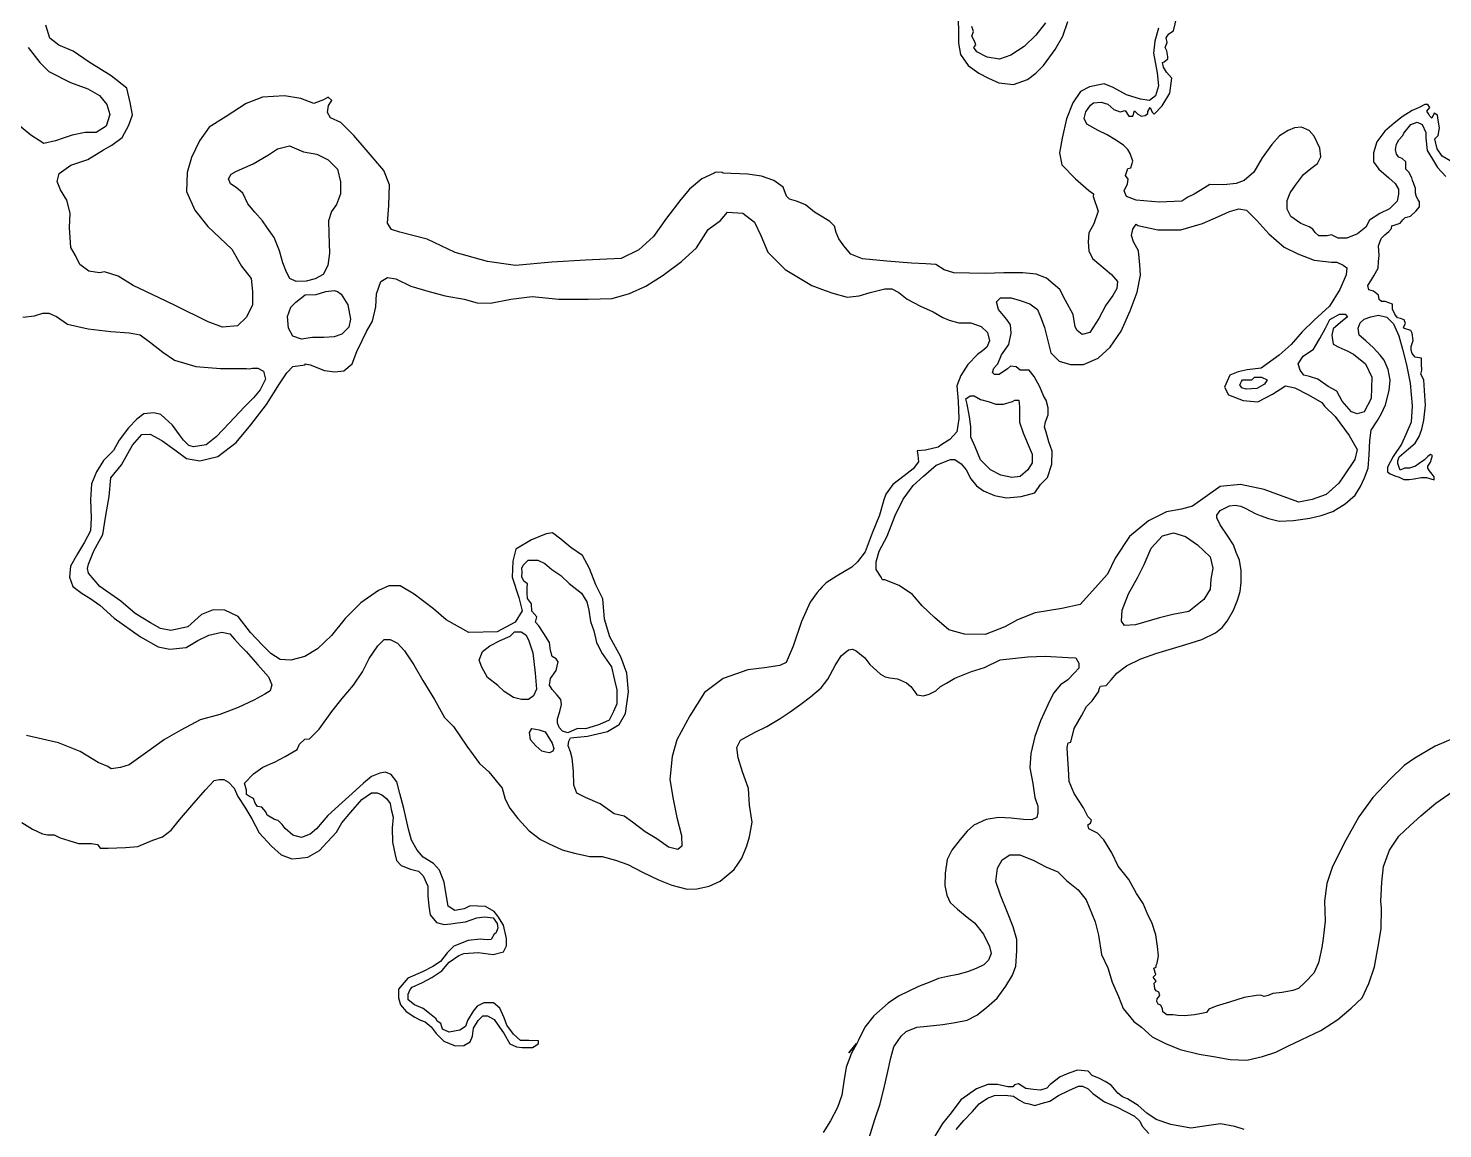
# Model space of a CAD drawing. Extents: x 283583 to 658922, y 889284 to 1241133.
# Drawn here: x 549008 to 554129, y 978132 to 982117 of the extents above; entities that cross this region are included whole.
import ezdxf

# ---------------------------------------------------------------- set-up
doc = ezdxf.new("R2010")
doc.units = 0
doc.header["$MEASUREMENT"] = 0
doc.layers.add('PUNTARENAS', color=7, linetype='Continuous')

msp = doc.modelspace()

# ---------------------------------------------------------------- linework, layer by layer
at = {"layer": 'PUNTARENAS', "color": 241}
for points in [[(552369.8, 982207.5), (552376.6, 982117.2), (552376.5, 982064), (552383.4, 982022.3), (552411.1, 981982.9), (552450.4, 981955.1), (552485.1, 981936.6), (552522.1, 981920.3), (552575.3, 981913.3), (552626.3, 981931.8), (552656.4, 981954.9), (552684.2, 981982.6), (552725.9, 982040.4), (552753.8, 982089), (552772.3, 982142.2)], [(554157, 981637.8), (554127.4, 981654.5), (554108.9, 981680.5), (554103.4, 981706.4), (554101.5, 981717.5), (554112.7, 981728.6), (554118.3, 981756.4), (554112.7, 981784.1), (554110.9, 981802.6), (554098, 981810.1), (554090.5, 981791.6), (554083.1, 981799), (554079.4, 981806.4), (554072, 981817.5), (554083.2, 981830.5), (554075.8, 981841.6), (554064.7, 981841.6), (554044.3, 981830.5), (554018.4, 981819.4), (553983.2, 981796.3), (553953.5, 981774.2), (553920.1, 981744.6), (553890.5, 981705.7), (553879.3, 981666.9), (553879.3, 981633.5), (553897.8, 981607.6), (553934.7, 981576.1), (553956.9, 981555.7), (553969.9, 981535.3), (553969.8, 981516.8), (553964.3, 981490.9), (553936.4, 981463.2), (553901.2, 981446.5), (553864.2, 981422.5), (553851.2, 981396.6), (553821.5, 981372.6), (553782.6, 981357.8), (553751.2, 981357.9), (553727.1, 981369), (553710.5, 981365.3), (553680.8, 981365.4), (553667.9, 981378.3), (553658.7, 981389.5), (553645.7, 981398.7), (553616.1, 981409.9), (553579.1, 981435.8), (553566.2, 981461.8), (553566.2, 981493.3), (553577.4, 981521), (553595.9, 981548.8), (553625.6, 981587.6), (553651.5, 981609.8), (553675.6, 981628.3), (553688.6, 981652.3), (553684.9, 981683.8), (553664.6, 981726.4), (553646.2, 981746.8), (553618.4, 981758.8), (553592.5, 981757), (553570.3, 981747.8), (553538.8, 981727.5), (553510.9, 981696), (553475.7, 981648), (553446, 981596.2), (553410.8, 981566.6), (553381.2, 981555.5), (553336.7, 981550), (553286.7, 981551.9), (553266.4, 981539), (553229.3, 981516.8), (553207.1, 981505.7), (553184.8, 981491), (553103.4, 981487.4), (553020.1, 981494.9), (552984.9, 981507.9), (552975.7, 981528.3), (552988.7, 981554.2), (552990.6, 981570.8), (552981.3, 981583.8), (552988.8, 981609.7), (552999.9, 981611.5), (553007.3, 981635.6), (552998.1, 981663.4), (552988.8, 981678.2), (552974.1, 981694), (552942.6, 981714.4), (552914.9, 981731.1), (552881.6, 981747.8), (552840.9, 981770), (552831.6, 981790.4), (552837.2, 981814.5), (552853.9, 981838.5), (552865, 981847.8), (552892.8, 981849.6), (552916.9, 981842.1), (552939, 981823.6), (552961.3, 981814.3), (552979.8, 981819.8), (552992.7, 981799.5), (553007.5, 981799.4), (553013.1, 981817.9), (553026, 981806.8), (553039, 981799.4), (553051.9, 981801.2), (553061.2, 981808.6), (553061.2, 981816), (553070.5, 981830.8), (553077.9, 981814.2), (553085.3, 981806.7), (553113.1, 981836.3), (553140.9, 981882.6), (553148.4, 981936.3), (553129.9, 981958.5), (553118.8, 981977), (553115.1, 981993.7), (553120.7, 981995.5), (553133.7, 982006.6), (553133.7, 982014), (553130, 982036.2), (553124.5, 982047.4), (553131.9, 982065.9), (553128.2, 982082.5), (553137.5, 982097.3), (553154.2, 982108.4), (553167.2, 982158.4)], [(553100.9, 982117.4), (553087, 982071.2), (553082.3, 982027.2), (553096.1, 981955.5), (553100.6, 981909.2), (553089, 981872.2), (553068.2, 981856), (553035.8, 981860.7), (552984.9, 981876.9), (552936.3, 981902.4), (552904, 981916.4), (552850.7, 981904.9), (552818.3, 981888.7), (552790.5, 981847.1), (552767.3, 981789.3), (552751, 981719.9), (552741.6, 981666.6), (552750.8, 981622.7), (552799.4, 981571.7), (552847.9, 981530), (552865.1, 981517.8), (552864.1, 981508.6), (552882.5, 981455.3), (552866.3, 981409.1), (552847.7, 981376.7), (552845.4, 981344.3), (552847.6, 981311.9), (552861.5, 981284.1), (552930.8, 981226.2), (552951.6, 981200.7), (552949.3, 981175.2), (552935.4, 981149.8), (552909.9, 981115.1), (552884.3, 981066.6), (552851.9, 981015.7), (552824.1, 981008.8), (552805.6, 981022.7), (552798.7, 981036.6), (552791.8, 981080.6), (552764.1, 981131.5), (552743.3, 981170.9), (552694.8, 981212.6), (552657.8, 981226.5), (552609.2, 981231.2), (552539.8, 981231.3), (552472.6, 981229.1), (552359.2, 981231.5), (552324.6, 981243.2), (552294.5, 981261.7), (552257.5, 981264.1), (552206.6, 981266.5), (552116.3, 981273.5), (552028.4, 981282.9), (551986.8, 981299.1), (551961.3, 981329.2), (551942.9, 981354.7), (551933.6, 981377.9), (551926.7, 981401), (551910.5, 981417.2), (551885.1, 981433.5), (551855, 981452), (551822.7, 981477.5), (551790.3, 981491.5), (551764.9, 981498.4), (551753.3, 981510), (551741.8, 981542.4), (551707.1, 981565.6), (551663.1, 981581.9), (551612.2, 981588.9), (551524.5, 981593.2), (551520.3, 981595.5), (551504.1, 981596.6), (551494.7, 981595.6), (551491.8, 981593), (551446.6, 981572.7), (551401.9, 981535.2), (551371.3, 981497.6), (551319.5, 981429.5), (551272.4, 981363.8), (551218.3, 981314.5), (551154.8, 981284), (551025.6, 981277.2), (550903.4, 981270.3), (550771.8, 981258.7), (550670.8, 981272.9), (550553.3, 981306), (550452.3, 981353.1), (550353.7, 981379.1), (550323.1, 981388.5), (550309.1, 981412), (550313.9, 981475.5), (550316.3, 981550.6), (550295.2, 981602.4), (550231.9, 981677.6), (550187.3, 981729.4), (550140.4, 981776.5), (550102.8, 981792.9), (550091.1, 981811.8), (550095.8, 981837.6), (550107.6, 981856.4), (550093.5, 981868.2), (550077, 981858.8), (550041.8, 981844.7), (549994.8, 981863.6), (549936, 981873.1), (549856.1, 981868.5), (549797.4, 981845), (549724.5, 981798.1), (549663.3, 981759.4), (549628, 981710.1), (549599.7, 981649.1), (549583.2, 981595.1), (549580.8, 981526.9), (549611.2, 981458.7), (549658.2, 981399.9), (549745, 981317.6), (549780.2, 981256.4), (549815.4, 981211.7), (549820, 981164.7), (549819.9, 981115.4), (549798.7, 981070.8), (549765.8, 981040.3), (549711.7, 981035.6), (549660.1, 981054.5), (549540.3, 981113.4), (549481.6, 981141.7), (549387.7, 981186.4), (549333.7, 981219.4), (549284.3, 981235.9), (549265.5, 981231.2), (549227.9, 981238.3), (549195.1, 981261.9), (549178.7, 981294.8), (549162.3, 981323), (549157.7, 981395.9), (549160.1, 981447.6), (549148.4, 981494.6), (549124.9, 981532.2), (549113.2, 981562.8), (549120.3, 981590.9), (549162.6, 981621.4), (549223.8, 981642.5), (549280.2, 981677.7), (549310.8, 981694.1), (549348.4, 981722.2), (549372, 981766.9), (549386.1, 981804.4), (549376.8, 981849.1), (549365.1, 981900.8), (549308.7, 981945.5), (549228.9, 981995), (549170.2, 982035), (549118.5, 982056.2), (549085.7, 982082.1), (549071.6, 982129.1)], [(552691.4, 982136.8), (552656.1, 982092.4), (552613.5, 982051.7), (552565.3, 982020.3), (552524.6, 982005.6), (552480.2, 982013), (552443.2, 982031.6), (552432.1, 982048.3), (552439.5, 982057.5), (552435.8, 982068.6), (552424.7, 982089), (552430.3, 982105.6), (552424.8, 982124.2)], [(549008.1, 982048.1), (549050.3, 981994), (549083.2, 981961.1), (549160.7, 981921), (549224.1, 981897.5), (549266.3, 981873.9), (549292.2, 981841), (549303.9, 981805.7), (549289.7, 981763.4), (549254.4, 981740), (549214.5, 981740), (549167.5, 981730.7), (549134.6, 981719), (549106.4, 981709.6), (549064, 981700.3), (549017.1, 981730.9), (548949, 981787.4)], [(554213.5, 979565.2), (554102.4, 979517.2), (554028.3, 979474.7), (553989.4, 979447.9), (553939.3, 979398), (553876.3, 979331.4), (553826.2, 979261.2), (553772.4, 979166.8), (553729.7, 979078), (553709.3, 979020.6), (553701.8, 978955.9), (553703.6, 978883.6), (553696.1, 978820.7), (553692.3, 978788.3), (553679.3, 978732.8), (553662.6, 978695.8), (553631.1, 978662.5), (553607, 978640.3), (553586.6, 978632.9), (553547.7, 978625.6), (553514.4, 978621.9), (553497.7, 978614.5), (553482.9, 978610.9), (553469.9, 978616.4), (553455.1, 978614.6), (553410.7, 978607.3), (553357, 978590.7), (553308.8, 978575.9), (553282.9, 978564.8), (553273.6, 978553.7), (553249.5, 978548.2), (553231, 978544.5), (553194, 978540.9), (553169.9, 978542.8), (553153.3, 978544.6), (553131.1, 978544.7), (553116.3, 978555.8), (553114.4, 978566.9), (553108.9, 978579.9), (553099.6, 978583.6), (553094.1, 978592.9), (553096, 978602.1), (553105.2, 978615.1), (553101.5, 978626.2), (553092.3, 978631.7), (553086.8, 978639.1), (553084.9, 978659.5), (553092.3, 978666.9), (553081.3, 978681.7), (553090.5, 978691), (553083.1, 978713.2), (553092.4, 978716.9), (553092.4, 978724.3), (553096.1, 978731.7), (553099.9, 978758.5), (553096.2, 978791.9), (553090.7, 978834.5), (553076, 978878.9), (553063, 978904.8), (553044.6, 978947.4), (553020.6, 978984.5), (552992.8, 979034.5), (552954, 979082.7), (552931.9, 979130.9), (552902.3, 979179), (552880.1, 979203.1), (552848.7, 979218), (552845, 979232.8), (552854.3, 979238.3), (552858, 979249.4), (552845, 979263.3), (552828.4, 979294.8), (552795.2, 979346.7), (552776.7, 979389.3), (552774.9, 979435.6), (552771.3, 979489.3), (552769.5, 979513.4), (552773.2, 979530), (552782.4, 979531.9), (552795.5, 979581.8), (552821.4, 979628.1), (552840, 979661.4), (552860.4, 979681.7), (552882.6, 979715), (552886.4, 979728), (552890.1, 979735.4), (552910.4, 979737.2), (552929, 979757.5), (552949.4, 979782.5), (552984.6, 979808.4), (553036.5, 979834.2), (553090.2, 979852.7), (553151.3, 979871.1), (553199.4, 979885.9), (553256.9, 979904.3), (553306.9, 979928.3), (553331, 979946.8), (553349.5, 979970.8), (553371.8, 980009.7), (553386.6, 980046.7), (553395.9, 980078.1), (553399.7, 980111.5), (553399.7, 980154), (553394.2, 980191.1), (553381.3, 980218.9), (553372.1, 980246.6), (553351.8, 980278.1), (553324, 980318.9), (553311.1, 980344.8), (553311.1, 980354.1), (553324.1, 980370.7), (553357.4, 980387.4), (553377.8, 980391), (553398.2, 980387.3), (553416.7, 980378), (553450, 980360.4), (553468.5, 980353), (553498.1, 980341.8), (553537, 980332.5), (553588.8, 980334.3), (553614.7, 980338), (553648, 980343.5), (553688.8, 980352.7), (553731.4, 980367.4), (553775.9, 980395.1), (553812.9, 980426.6), (553831.5, 980458), (553846.3, 980489.5), (553859.3, 980524.6), (553863.1, 980572.8), (553865, 980624.6), (553870.6, 980661.6), (553892.9, 980696.8), (553907.7, 980722.7), (553922.6, 980754.1), (553935.6, 980805.9), (553939.3, 980843), (553932, 980881.8), (553917.2, 980915.2), (553902.4, 980933.7), (553878.4, 980959.7), (553850.7, 980985.6), (553826.6, 981006), (553823, 981031.9), (553830.4, 981050.4), (553845.2, 981063.4), (553869.3, 981072.6), (553897.1, 981078.1), (553926.7, 981070.7), (553950.7, 981046.6), (553971, 981004), (553983.9, 980955.8), (553998.7, 980898.4), (554011.5, 980831.8), (554018.8, 980750.3), (554015.1, 980691), (553996.5, 980646.6), (553979.8, 980611.5), (553950.1, 980567.1), (553929.7, 980528.2), (553929.7, 980511.6), (553938.9, 980504.2), (553955.6, 980496.7), (553972.2, 980491.2), (553988.9, 980483.7), (554007.4, 980483.7), (554025.9, 980485.5), (554051.8, 980491.1), (554070.3, 980491), (554098.1, 980481.7), (554098.1, 980492.9), (554090.7, 980502.1), (554081.5, 980515.1), (554075.9, 980524.4), (554075.9, 980531.8), (554085.2, 980546.6), (554092.7, 980570.6), (554085.3, 980574.3), (554076, 980566.9), (554063, 980554), (554044.5, 980541.1), (554031.5, 980531.8), (554009.3, 980524.4), (553990.8, 980524.5), (553976, 980517.1), (553972.3, 980526.3), (553966.7, 980541.2), (553966.7, 980550.4), (553972.3, 980565.2), (554005.7, 980594.8), (554029.8, 980615.1), (554044.6, 980639.2), (554053.9, 980665.1), (554061.3, 980698.4), (554067, 980752.1), (554063.3, 980805.8), (554061.5, 980844.6), (554050.5, 980865), (554054.2, 980879.8), (554052.4, 980902.1), (554052.4, 980922.4), (554030.2, 980926.1), (554019.1, 980939.1), (554015.4, 980952.1), (554015.4, 980965), (554022.8, 980987.3), (554019.2, 981013.2), (554013.6, 981022.4), (553991.4, 981029.9), (553987.7, 981035.4), (553995.2, 981048.4), (553989.6, 981061.3), (553976.7, 981066.9), (553965.6, 981068.8), (553956.3, 981081.8), (553947.1, 981100.3), (553947.1, 981118.8), (553921.2, 981128.1), (553908.2, 981128.1), (553899, 981135.5), (553897.2, 981150.3), (553878.7, 981165.2), (553862, 981170.7), (553858.3, 981185.6), (553869.5, 981202.2), (553880.6, 981220.7), (553895.4, 981248.5), (553897.3, 981272.5), (553899.2, 981294.7), (553897.4, 981329.9), (553906.7, 981355.8), (553919.7, 981368.8), (553934.5, 981381.7), (553943.8, 981392.8), (553945.6, 981402), (553956.7, 981405.7), (553975.3, 981411.3), (553984.5, 981424.2), (553993.8, 981431.6), (554012.3, 981437.1), (554032.7, 981455.6), (554045.7, 981470.4), (554045.7, 981488.9), (554040.2, 981496.3), (554034.6, 981507.5), (554030.9, 981520.4), (554031, 981537.1), (554023.6, 981557.5), (554019.9, 981566.7), (554018, 981576), (554007, 981596.4), (553995.9, 981607.5), (553995.9, 981633.4), (553983, 981646.4), (553970, 981650.1), (553962.6, 981661.2), (553958.9, 981677.9), (553962.7, 981698.2), (553970.1, 981713), (553984.9, 981729.7), (553988.6, 981738), (554014.6, 981769.4), (554036.8, 981776.8), (554055.3, 981769.4), (554068.2, 981739.8), (554068.2, 981719.4), (554073.7, 981675), (554092.2, 981643.5), (554110.7, 981613.8), (554140.2, 981580.4)], [(548988.1, 981071.8), (549030.4, 981076.4), (549060.9, 981085.8), (549082.1, 981085.8), (549110.2, 981074), (549150.2, 981045.7), (549225.3, 981029.2), (549307.6, 981019.7), (549373.3, 981014.9), (549413.3, 981007.8), (549450.8, 980979.6), (549495.4, 980944.3), (549537.7, 980916), (549615.2, 980892.4), (549704.5, 980885.3), (549798.3, 980885.1), (549807.7, 980883.9), (549819.8, 980886.5), (549839.1, 980886.5), (549860.3, 980875.9), (549866.6, 980846.3), (549847.5, 980808.2), (549824.2, 980778.6), (549790.3, 980745.9), (549737.3, 980688.8), (549688.6, 980638.1), (549652.6, 980608.5), (549606, 980602.2), (549589.1, 980606.5), (549570.1, 980625.5), (549555.3, 980644.6), (549530, 980680.6), (549487.7, 980718.7), (549462.3, 980725.1), (549426.3, 980720.9), (549400.9, 980701.9), (549371.3, 980670.2), (549337.4, 980625.8), (549316.2, 980587.8), (549280.1, 980551.9), (549254.7, 980511.7), (549237.7, 980467.3), (549233.4, 980410.2), (549235.4, 980344.6), (549233.3, 980297), (549212.1, 980256.8), (549186.6, 980214.5), (549161.2, 980170.1), (549156.9, 980129.9), (549169.5, 980096.1), (549203.4, 980070.6), (549230.8, 980053.7), (549266.8, 980028.2), (549319.6, 979981.6), (549414.7, 979913.8), (549478.2, 979877.7), (549520.5, 979869.2), (549579.7, 979875.5), (549622.1, 979900.8), (549662.3, 979919.8), (549708.9, 979930.3), (549738.5, 979924), (549755.4, 979904.9), (549776.5, 979881.6), (549797.6, 979860.4), (549839.9, 979811.7), (549877.9, 979769.3), (549890.6, 979739.7), (549884.2, 979718.5), (549865.1, 979705.9), (549824.9, 979684.8), (549767.7, 979657.3), (549702.1, 979632), (549630.2, 979613.1), (549560.3, 979575.1), (549501, 979541.3), (549433.2, 979492.7), (549373.9, 979450.5), (549342.2, 979439.9), (549308.3, 979435.8), (549295.7, 979444.2), (549261.8, 979459.1), (549196.3, 979498.3), (549118, 979530.2), (549001.7, 979555.7)], [(548985.1, 979241.4), (549023.9, 979217.3), (549059.1, 979200.6), (549077.6, 979196.9), (549101.6, 979196.9), (549123.8, 979185.7), (549155.3, 979176.4), (549190.4, 979165.3), (549236.7, 979165.2), (549258.9, 979161.5), (549268.2, 979148.5), (549297.8, 979148.5), (549360.7, 979150.3), (549405.2, 979154.8), (549458.9, 979177), (549494.1, 979189.9), (549525.6, 979213.9), (549555.3, 979250.9), (549599.8, 979302.7), (549649.8, 979360), (549681.3, 979393.3), (549699.8, 979397), (549716.5, 979396.9), (549733.2, 979387.7), (549753.5, 979365.4), (549766.4, 979335.8), (549792.3, 979296.9), (549818.2, 979254.3), (549844, 979204.2), (549888.4, 979156.1), (549923.5, 979124.5), (549962.4, 979109.7), (549990.1, 979111.5), (550019.8, 979116.1), (550062.4, 979140.1), (550090.2, 979169.7), (550123.6, 979206.7), (550144, 979240), (550175.5, 979278.8), (550216.3, 979325), (550251.5, 979349.1), (550271.8, 979349), (550288.5, 979341.6), (550305.1, 979328.6), (550318.1, 979310.1), (550321.7, 979287.9), (550329.1, 979260.1), (550325.4, 979222.1), (550327.2, 979170.3), (550336.3, 979124), (550341.9, 979103.6), (550358.5, 979085.1), (550391.8, 979072.1), (550421.4, 979064.7), (550438.1, 979048), (550454.7, 979010.9), (550454.6, 978975.8), (550458.3, 978938.7), (550463.8, 978907.3), (550486, 978879.5), (550513.7, 978872), (550537.8, 978873.8), (550561.9, 978877.5), (550591.5, 978881.2), (550632.3, 978895.9), (550660, 978899.6), (550691.5, 978895.9), (550706.3, 978875.5), (550708.1, 978858.8), (550700.7, 978840.3), (550695.1, 978836.6), (550684, 978818.1), (550669.2, 978816.3), (550656.2, 978818.1), (550645.1, 978819.1), (550600.7, 978813.6), (550548.8, 978793.3), (550524.7, 978769.3), (550500.6, 978737.8), (550472.8, 978719.3), (550435.8, 978700.9), (550382.1, 978676.9), (550348.7, 978638), (550348.6, 978606.6), (550356, 978580.6), (550376.4, 978556.5), (550407.8, 978536.1), (550428.1, 978525), (550444.8, 978519.4), (550467, 978500.9), (550485.5, 978476.8), (550513.2, 978449), (550553.9, 978432.3), (550585.4, 978434.1), (550607.6, 978447), (550616.9, 978467.4), (550620.6, 978497), (550637.3, 978524.7), (550654, 978541.4), (550670.7, 978541.4), (550694.7, 978528.4), (550731.7, 978476.5), (550752, 978439.4), (550776.1, 978428.3), (550796.4, 978426.4), (550833.5, 978426.4), (550855.7, 978439.3), (550855.7, 978450.4), (550820.5, 978452.3), (550790.9, 978452.3), (550765, 978474.6), (550741, 978507.9), (550731.8, 978533.9), (550715.2, 978569.1), (550693, 978587.6), (550657.8, 978587.7), (550633.7, 978576.6), (550618.9, 978558.1), (550598.5, 978524.8), (550591, 978502.6), (550570.7, 978489.6), (550531.8, 978482.3), (550507.7, 978493.4), (550502.2, 978513.8), (550489.2, 978521.2), (550485.5, 978530.5), (550467, 978545.3), (550437.5, 978567.6), (550406, 978580.6), (550383.8, 978599.1), (550383.8, 978619.5), (550391.3, 978636.1), (550398.7, 978645.4), (550435.7, 978662), (550469.1, 978680.5), (550506.1, 978704.5), (550532.1, 978735.9), (550567.3, 978759.9), (550585.8, 978767.3), (550637.7, 978771), (550691.3, 978763.5), (550728.4, 978772.7), (550739.5, 978794.9), (550739.5, 978820.8), (550728.5, 978869), (550708.2, 978902.3), (550695.2, 978919), (550663.8, 978937.5), (550608.3, 978939.5), (550586, 978928.4), (550552.7, 978922.9), (550528.6, 978937.7), (550523.1, 978965.5), (550513.9, 979024.7), (550497.3, 979069.2), (550475.2, 979093.3), (550438.2, 979115.6), (550416, 979141.5), (550395.7, 979176.7), (550384.6, 979217.4), (550368, 979292.4), (550353.3, 979346.1), (550342.2, 979388.7), (550321.9, 979414.7), (550301.6, 979424), (550281.2, 979420.3), (550251.5, 979407.4), (550221.9, 979383.3), (550181.1, 979346.4), (550144.1, 979313.1), (550092.2, 979266.9), (550051.4, 979218.8), (550029.1, 979198.5), (549997.6, 979187.4), (549966.2, 979194.8), (549938.4, 979218.9), (549927.4, 979233.8), (549912.6, 979248.6), (549899.6, 979252.3), (549873.7, 979267.2), (549868.2, 979280.1), (549853.4, 979296.8), (549838.6, 979298.7), (549829.3, 979311.6), (549823.8, 979328.3), (549809, 979335.7), (549797.9, 979343.2), (549797.9, 979358), (549790.5, 979383.9), (549823.9, 979417.2), (549857.3, 979441.2), (549901.7, 979461.5), (549938.8, 979480), (549981.4, 979505.8), (549990.7, 979524.3), (550009.2, 979542.8), (550025.9, 979544.7), (550061.1, 979579.8), (550107.4, 979642.7), (550144.5, 979690.8), (550185.3, 979738.8), (550218.7, 979786.9), (550242.8, 979835), (550274.4, 979881.3), (550296.6, 979903.5), (550318.8, 979903.4), (550344.7, 979890.4), (550370.6, 979862.6), (550403.9, 979812.6), (550437.1, 979755.2), (550479.6, 979686.6), (550514.7, 979621.8), (550548, 979588.4), (550596, 979518), (550642.2, 979455), (550675.5, 979424.4), (550723.6, 979365.1), (550734.6, 979326.2), (550751.3, 979292.9), (550780.8, 979255.8), (550821.5, 979211.3), (550862.2, 979179.8), (550891.8, 979165), (550941.7, 979142.7), (550986.2, 979129.7), (551041.7, 979118.5), (551086.1, 979118.4), (551134.2, 979105.4), (551178.6, 979088.7), (551232.3, 979060.9), (551289.6, 979033), (551337.8, 979014.4), (551393.3, 978999.6), (551428.5, 979001.4), (551472.9, 979010.6), (551513.7, 979029), (551563.7, 979071.5), (551570.6, 979081.2), (551571.9, 979083.6), (551591.5, 979112.2), (551610.1, 979156.6), (551619.4, 979189), (551628.7, 979242.7), (551619.5, 979303.8), (551615.9, 979364.9), (551593.8, 979424.2), (551579, 979476), (551573.5, 979513.1), (551586.5, 979539), (551608.7, 979551.9), (551640.2, 979568.5), (551682.8, 979588.8), (551731, 979617.5), (551766.2, 979641.5), (551805.1, 979669.2), (551840.3, 979696.9), (551879.3, 979728.3), (551903.4, 979759.8), (551929.3, 979809.7), (551951.6, 979844.9), (551977.6, 979867.1), (551992.4, 979868.9), (552005.3, 979863.3), (552036.8, 979837.4), (552055.2, 979813.3), (552081.1, 979791), (552094.1, 979778.1), (552110.7, 979768.8), (552127.4, 979765), (552155.1, 979761.3), (552188.4, 979746.5), (552203.2, 979733.5), (552218, 979714.9), (552225.4, 979703.8), (552249.5, 979700.1), (552269.9, 979705.6), (552293.9, 979718.6), (552310.6, 979733.3), (552332.8, 979746.3), (552362.5, 979763.8), (552423.6, 979787.8), (552469.9, 979802.6), (552527.3, 979830.3), (552627.3, 979841.2), (552690.3, 979843), (552773.6, 979839.2), (552801.3, 979837.3), (552812.4, 979818.8), (552812.4, 979800.3), (552795.7, 979783.6), (552771.6, 979757.7), (552745.7, 979739.3), (552719.7, 979709.7), (552699.3, 979667.1), (552673.3, 979609.8), (552652.9, 979552.4), (552638, 979491.3), (552634.2, 979439.5), (552645.2, 979382.1), (552652.6, 979332.1), (552663.7, 979300.6), (552663.6, 979276.5), (552659.9, 979259.9), (552641.4, 979250.7), (552611.8, 979251.6), (552567.3, 979257.2), (552521.1, 979259.1), (552476.6, 979251.8), (552432.2, 979231.5), (552408.1, 979209.3), (552382.1, 979179.7), (552352.4, 979140.9), (552335.7, 979107.6), (552328.3, 979057.6), (552326.4, 979013.2), (552333.7, 978978), (552346.6, 978952), (552372.5, 978927.9), (552407.7, 978898.3), (552433.6, 978877.9), (552466.8, 978837.1), (552489, 978792.6), (552494.5, 978766.7), (552485.2, 978742.7), (552468.5, 978726), (552440.7, 978713.1), (552409.3, 978700.2), (552374.1, 978691), (552337, 978683.6), (552303.7, 978676.3), (552272.2, 978663.3), (552231.5, 978647.7), (552159.2, 978612.6), (552122.2, 978586.7), (552070.3, 978540.5), (552036.9, 978499.8), (552014.6, 978453.5), (552008, 978441.4), (551978.9, 978406.7), (552007.4, 978440.6), (552008, 978441.4), (551988.6, 978405.4), (551970.1, 978355.5), (551960.7, 978303.7), (551953.3, 978253.7), (551938.4, 978209.3), (551912.4, 978161.2), (551886.4, 978118.6)], [(552051.2, 978095.3), (552073.5, 978165.6), (552092.1, 978223), (552108.8, 978285.9), (552118.1, 978328.5), (552131.2, 978389.5), (552142.3, 978428.4), (552168.3, 978467.2), (552186.8, 978483.9), (552225.7, 978500.5), (552262.8, 978504.1), (552320.1, 978509.6), (552364.6, 978517), (552407.2, 978525.2), (552442.4, 978543.7), (552477.6, 978571.4), (552516.5, 978604.7), (552548, 978649.1), (552572.2, 978687.9), (552583.3, 978721.3), (552587.1, 978776.8), (552587.1, 978817.5), (552574.2, 978863.8), (552553.9, 978915.7), (552528.1, 978977.7), (552511.5, 979027.7), (552517.1, 979075.9), (552533.8, 979105.5), (552561.6, 979123.9), (552598.6, 979123.9), (552648.6, 979103.5), (552693, 979081.2), (552735.6, 979062.6), (552767, 979031.1), (552809.5, 978997.7), (552839.1, 978960.7), (552870.5, 978881.9), (552883.4, 978833.8), (552894.4, 978763.4), (552916.5, 978715.3), (552933.1, 978663.4), (552955.3, 978611.5), (552971.9, 978567.1), (553010.7, 978520.8), (553038.4, 978500.4), (553077.3, 978465.1), (553125.4, 978441), (553179, 978418.7), (553247.5, 978402), (553299.3, 978393.6), (553360.4, 978382.4), (553419.7, 978380.5), (553477.1, 978393.3), (553525.2, 978409.9), (553571.5, 978432.1), (553688.2, 978487.5), (553749.4, 978528.1), (553797.6, 978568.8), (553838.3, 978605.8), (553862.5, 978657.6), (553882.9, 978718.7), (553896, 978792.7), (553907.2, 978855.6), (553907.3, 978931.5), (553905.4, 978956.5), (553909.2, 979025), (553914.9, 979082.4), (553937.1, 979141.6), (553970.5, 979191.5), (554011.3, 979230.4), (554050.2, 979265.5), (554104, 979311.7), (554167, 979354.2)], [(553410.1, 978129.6), (553376.8, 978140.8), (553324.9, 978150.1), (553291.6, 978145.5), (553217.5, 978134.5), (553145.4, 978147.6), (553091.7, 978166.1), (553058.4, 978188.4), (553027, 978216.2), (552988.1, 978240.3), (552969.6, 978247.7), (552953, 978260.7), (552928.9, 978290.4), (552906.7, 978303.4), (552886.4, 978314.5), (552860.5, 978325.6), (552845.7, 978340.5), (552806.8, 978344.2), (552775.3, 978333.2), (552743.9, 978320.2), (552708.6, 978292.5), (552695.7, 978279.6), (552673.4, 978272.2), (552647.5, 978274.1), (552619.8, 978277.8), (552593.9, 978294.5), (552579, 978290.8), (552573.5, 978283.4), (552555, 978283.5), (552518, 978292.8), (552482.8, 978291.9), (552442, 978277.1), (552384.6, 978236.5), (552349.4, 978190.2), (552317.8, 978151.4), (552290, 978105.1)], [(552367.8, 978130), (552395.6, 978161.5), (552427.1, 978194.8), (552451.2, 978222.5), (552480.9, 978242.8), (552506.8, 978252), (552545.7, 978253.8), (552575.3, 978250.1), (552597.5, 978235.3), (552614.1, 978226), (552632.6, 978222.3), (552653, 978216.7), (552675.2, 978223.1), (552706.7, 978232.4), (552738.2, 978252.7), (552775.3, 978271.1), (552810.5, 978285.9), (552825.3, 978285.9), (552845.6, 978276.6), (552862.3, 978259.9), (552904.8, 978230.2), (552951.1, 978209.8), (553014, 978178.3), (553032.4, 978159.7), (553041.7, 978141.2), (553065.7, 978115.3)]]:
    msp.add_lwpolyline(points, dxfattribs=at)
for points in [[(550052.5, 981661.7), (550093.5, 981641.1), (550127.2, 981607.3), (550138.8, 981561.9), (550138.8, 981517.9), (550124.1, 981479.8), (550106.4, 981453.4), (550094.7, 981419.7), (550096.1, 981374.3), (550098.9, 981302.5), (550093, 981258.5), (550075.4, 981226.3), (550047.5, 981210.2), (550013.8, 981201.4), (549978.6, 981200), (549955.1, 981211.7), (549943.4, 981233.8), (549930.3, 981267.5), (549917.2, 981311.5), (549898.2, 981359.9), (549874.8, 981393.6), (549855.7, 981420), (549827.9, 981450.9), (549803, 981481.7), (549785.5, 981519.8), (549760.6, 981540.4), (549740.1, 981553.6), (549732.8, 981572.7), (549743.1, 981588.8), (549762.1, 981600.5), (549822.3, 981626.8), (549878, 981659), (549910.3, 981680.9), (549954.3, 981691.1), (550004.1, 981670.5)], [(552316.5, 980610.1), (552302.9, 980601), (552256.6, 980589.5), (552226.5, 980587.2), (552228.8, 980571), (552231.1, 980547.9), (552212.5, 980522.4), (552180.1, 980497), (552138.4, 980464.7), (552112.9, 980430), (552106, 980409.2), (552089.7, 980353.7), (552064.1, 980288.9), (552038.6, 980221.8), (552010.8, 980184.8), (551989.9, 980166.4), (551936.7, 980134), (551897.3, 980108.6), (551882.2, 980094.6), (551873.6, 980085.1), (551864.6, 980074.1), (551839.6, 980038.7), (551807.7, 979968.9), (551778, 979880.1), (551752.5, 979820.9), (551729.3, 979810.3), (551674.2, 979801.9), (551612.9, 979794.6), (551524, 979763), (551456.2, 979712.3), (551403.2, 979627.7), (551356.5, 979541), (551339.5, 979479.7), (551331, 979397.2), (551343.6, 979325.3), (551356.2, 979259.6), (551373, 979194), (551375.1, 979156), (551360.3, 979143.3), (551326.4, 979151.8), (551284.1, 979181.5), (551241.9, 979206.9), (551195.4, 979242.9), (551165.8, 979264.1), (551129.8, 979272.6), (551079.1, 979308.7), (551026.2, 979332), (550994.5, 979346.9), (550984, 979376.5), (550981.9, 979427.3), (550977.7, 979473.8), (550971.4, 979497.1), (550963, 979518.3), (550965.1, 979535.2), (550971.5, 979547.9), (551032.8, 979554.2), (551104.8, 979571), (551147.1, 979596.3), (551170.5, 979636.5), (551181.2, 979714.8), (551174.9, 979782.5), (551153.8, 979841.7), (551113.7, 979913.7), (551094.7, 979977.2), (551088.5, 980051.3), (551063.2, 980102.1), (551040, 980161.4), (551014.6, 980208), (550972.4, 980237.6), (550936.4, 980267.3), (550906.8, 980290.6), (550883.6, 980286.4), (550830.6, 980265.3), (550773.5, 980231.5), (550762.8, 980187.1), (550760.6, 980130), (550783.8, 980055.9), (550796.5, 980007.2), (550771, 979967.1), (550705.4, 979931.2), (550603.8, 979929.2), (550521.4, 979974.8), (550474.9, 980015), (550405.1, 980068), (550354.4, 980097.7), (550314.2, 980097.8), (550276.1, 980080.9), (550212.5, 980036.5), (550155.3, 979979.5), (550106.6, 979918.2), (550055.8, 979869.6), (550009.2, 979842.2), (549958.4, 979829.5), (549920.3, 979831.7), (549886.5, 979852.9), (549854.8, 979884.7), (549812.5, 979929.1), (549768.2, 979987.4), (549719.5, 980010.7), (549677.2, 980010.8), (549634.9, 979993.9), (549586.2, 979949.5), (549524.8, 979936.9), (549486.7, 979943.3), (549450.8, 979964.5), (549395.8, 979998.4), (549343, 980042.9), (549266.9, 980095.9), (549226.7, 980144.6), (549222.5, 980161.6), (549226.8, 980176.4), (549245.9, 980225), (549277.7, 980284.2), (549288.3, 980345.6), (549301.1, 980421.7), (549307.6, 980489.4), (549345.7, 980535.9), (549386, 980607.8), (549419.9, 980645.8), (549449.5, 980647.9), (549491.8, 980624.6), (549538.3, 980590.7), (549580.6, 980558.9), (549629.2, 980550.4), (549694.9, 980567.2), (549760.5, 980617.9), (549813.5, 980681.3), (549870.7, 980755.3), (549917.3, 980829.3), (549944.9, 980869.4), (549966.1, 980892.7), (550010.5, 980899), (550011.2, 980901.7), (550028.8, 980898.9), (550080.5, 980877.7), (550118.1, 980873), (550151, 980876.5), (550181.5, 980902.3), (550198, 980946.9), (550216.9, 980986.8), (550233.4, 981019.7), (550254.6, 981057.3), (550266.4, 981108.9), (550268.8, 981155.9), (550285.3, 981200.6), (550308.8, 981214.6), (550339.4, 981209.9), (550393.4, 981184), (550454.5, 981165.1), (550517.9, 981148.6), (550586, 981136.7), (550633, 981122.6), (550682.3, 981122.5), (550755.2, 981136.5), (550832.7, 981145.8), (550929.1, 981136.3), (551034.8, 981136.2), (551121.8, 981138.4), (551185.2, 981157.1), (551244, 981182.9), (551307.5, 981222.8), (551373.4, 981273.2), (551427.5, 981322.5), (551469.9, 981388.2), (551514.5, 981421.1), (551540.2, 981451.9), (551595.9, 981447.7), (551637.5, 981415.3), (551660.5, 981366.7), (551685.9, 981306.5), (551748.3, 981243.9), (551845.4, 981185.9), (551894, 981167.3), (551921.8, 981158.1), (551972.7, 981144.1), (552016.6, 981148.7), (552056, 981160.2), (552109.2, 981174), (552134.7, 981174), (552160.1, 981160.1), (552190.2, 981136.9), (552238.8, 981111.4), (552285, 981090.5), (552319.7, 981069.6), (552342.8, 981060.3), (552377.5, 981051), (552421.5, 981051), (552458.5, 981037), (552481.6, 981016.2), (552488.5, 980986.1), (552479.2, 980962.9), (552463, 980949.1), (552444.5, 980936.4), (552409.7, 980899.4), (552384.2, 980860.1), (552370.3, 980823.1), (552374.9, 980767.5), (552377.1, 980702.7), (552370.1, 980656.5), (552344.6, 980628.7)], [(553771, 980496.2), (553753, 980469.7), (553707.1, 980429.1), (553656.3, 980411.3), (553607.9, 980401.2), (553564.7, 980416.5), (553483.4, 980447.2), (553397, 980465.1), (553323.2, 980457.5), (553224, 980386.5), (553183.3, 980376.4), (553129.9, 980366.3), (553063.7, 980333.3), (552995, 980277.4), (552944.1, 980198.7), (552916, 980140.2), (552816.7, 980031), (552750.6, 980015.9), (552654, 980000.7), (552590.4, 979975.4), (552544.6, 979950), (552472.6, 979921.8), (552398.5, 979923.8), (552341.2, 979938.7), (552289.4, 979983.2), (552245, 980025.8), (552209.9, 980066.6), (552161.8, 980099.9), (552110, 980119.5), (552101.5, 980120.2), (552096.3, 980129.2), (552077.9, 980157), (552077.9, 980184.8), (552089.5, 980224.1), (552117.4, 980278.4), (552147.5, 980352.4), (552175.4, 980412.6), (552212.5, 980461.1), (552249.5, 980495.8), (552295.9, 980535.1), (552346.8, 980555.8), (552363, 980555.8), (552386.1, 980539.6), (552404.6, 980518.7), (552420.8, 980486.3), (552441.6, 980460.8), (552467, 980442.3), (552506.3, 980426), (552550.3, 980416.7), (552603.5, 980421.3), (552652.1, 980435.1), (552673, 980465.2), (552698.5, 980490.6), (552714.7, 980539.2), (552714.8, 980585.4), (552703.3, 980620.2), (552694.1, 980654.9), (552687.1, 980673.4), (552691.8, 980691.9), (552701.1, 980717.4), (552701.1, 980742.8), (552694.2, 980770.6), (552685, 980784.5), (552671.1, 980819.2), (552650.3, 980856.3), (552631.9, 980879.4), (552599.5, 980879.5), (552585.6, 980891.1), (552564.8, 980893.4), (552553.2, 980884.2), (552523.1, 980863.4), (552506.9, 980863.4), (552499.9, 980870.4), (552504.6, 980886.5), (552518.5, 980902.7), (552532.4, 980935.1), (552557.9, 980972.1), (552567.2, 981013.7), (552565, 981043.8), (552551.1, 981062.4), (552521.1, 981099.4), (552514.2, 981127.2), (552528.1, 981141.1), (552567.4, 981141), (552599.8, 981131.7), (552634.5, 981120.1), (552662.2, 981099.2), (552676.1, 981066.8), (552687.6, 981034.4), (552696.8, 980995.1), (552710.6, 980941.8), (552740.7, 980911.7), (552782.3, 980900.1), (552828.6, 980900), (552881.8, 980923.1), (552925.9, 980962.4), (552965.3, 981020.2), (552997.8, 981094.2), (553023.3, 981161.3), (553035, 981223.7), (553032.7, 981260.8), (553028.1, 981311.7), (553009.7, 981344.1), (553002.8, 981367.2), (553007.4, 981390.4), (553019.9, 981407.9), (553025.9, 981403.6), (553097.7, 981387.3), (553181, 981387.2), (553259.7, 981410.3), (553317.6, 981435.6), (553356.9, 981454.1), (553391.7, 981463.3), (553419.4, 981458.7), (553456.4, 981421.6), (553500.3, 981372.9), (553555.8, 981324.3), (553604.3, 981301.1), (553664.5, 981277.8), (553727, 981270.8), (553745.5, 981270.8), (553768.6, 981259.2), (553782.5, 981249.9), (553780.1, 981224.5), (553756.9, 981171.3), (553719.8, 981111.1), (553664.2, 981060.3), (553620.2, 981018.7), (553580.8, 980972.5), (553536.8, 980933.2), (553471.9, 980887), (553421, 980880.1), (553388.6, 980873.2), (553358.5, 980861.7), (553339.9, 980817.7), (553353.8, 980789.9), (553407, 980769.1), (553460.2, 980764.4), (553513.4, 980792.1), (553559.8, 980822.1), (553594.5, 980815.1), (553643, 980789.6), (553691.6, 980761.7), (553701.3, 980749.4), (553740.6, 980711.3), (553791.3, 980642.5), (553819.2, 980591.7), (553811.5, 980556.1)], [(550116.3, 981167.6), (550128.1, 981164.6), (550141.3, 981154.3), (550164.7, 981116.2), (550174.9, 981063.4), (550169, 981035.6), (550144, 981009.2), (550116.1, 981000.4), (550078, 980997.6), (550037, 980997.6), (549997.4, 980991.8), (549966.6, 981002.1), (549950.5, 981031.4), (549946.2, 981074), (549959.4, 981107.7), (549977, 981125.2), (550010.8, 981151.6), (550050.4, 981153), (550085.6, 981164.7)], [(553785.4, 980947.8), (553806.9, 980937.5), (553850.1, 980901.8), (553872.9, 980853.5), (553870.3, 980777.2), (553844.8, 980728.9), (553819.4, 980721.3), (553799.1, 980729), (553766, 980767.2), (553745.8, 980802.8), (553715.3, 980820.6), (553677.2, 980846.1), (553646.7, 980856.3), (553626.3, 980861.4), (553613.6, 980879.2), (553606, 980902.1), (553623.9, 980930.1), (553662, 980955.4), (553685, 980993.6), (553705.4, 981031.7), (553720.7, 981062.2), (553756.3, 981082.4), (553776.6, 981082.4), (553784.2, 981072.2), (553758.8, 981051.9), (553733.3, 981029.1), (553728.2, 981006.2), (553733.3, 980973.1), (553753.6, 980963)], [(553401.5, 980837.7), (553405.1, 980843.9), (553438.2, 980843.9), (553448.3, 980854), (553473.8, 980854), (553494.1, 980843.8), (553483.9, 980828.5), (553455.9, 980813.3), (553417.8, 980810.8), (553402.5, 980815.9), (553394.9, 980826.1)], [(552596.9, 980691.4), (552610.7, 980652.1), (552624.6, 980617.3), (552643, 980575.6), (552643, 980543.2), (552626.8, 980517.8), (552599, 980494.7), (552568.9, 980490.1), (552529.6, 980499.4), (552492.6, 980518), (552455.6, 980555.1), (552437.1, 980601.4), (552421, 980636.1), (552421, 980675.4), (552416.4, 980710.2), (552407.2, 980756.5), (552402.6, 980775), (552418.8, 980786.5), (552432.7, 980786.5), (552455.9, 980772.6), (552483.6, 980765.6), (552511.4, 980756.3), (552539.1, 980756.3), (552571.6, 980765.5), (552580.8, 980770.1), (552594.7, 980770.1), (552597, 980747)], [(553289.8, 980122), (553287.2, 980086.4), (553264.2, 980048.3), (553210.8, 980005.1), (553152.3, 979995), (553104, 979982.4), (553017.5, 979957), (552976.8, 979954.6), (552966.7, 979969.8), (552969.3, 980010.5), (552992.2, 980069), (553025.3, 980129.9), (553048.3, 980175.7), (553073.8, 980234.1), (553114.5, 980279.8), (553155.2, 980289.9), (553198.4, 980277.2), (553241.6, 980246.6), (553287.3, 980203.3), (553297.4, 980162.6)], [(551067.6, 979887.9), (551086.6, 979853.7), (551119.6, 979804.9), (551131.3, 979756.2), (551139, 979721.1), (551138.9, 979670.5), (551127.2, 979643.2), (551111.6, 979612.1), (551076.5, 979596.6), (551053.1, 979588.8), (551025.8, 979581), (550996.6, 979581.1), (550961.5, 979565.5), (550942.1, 979571.4), (550930.4, 979585.1), (550924.6, 979602.6), (550924.6, 979616.2), (550932.4, 979643.5), (550938.3, 979668.8), (550936.4, 979686.3), (550922.7, 979701.9), (550905.2, 979723.4), (550895.5, 979739), (550899.4, 979762.4), (550919, 979791.6), (550926.8, 979822.7), (550919, 979834.4), (550905.4, 979842.2), (550899.6, 979863.7), (550895.7, 979892.9), (550874.3, 979926), (550856.8, 979953.3), (550845.2, 979967), (550849.1, 979986.5), (550831.6, 980006), (550829.7, 980033.2), (550816, 980052.7), (550814.1, 980072.2), (550814.1, 980091.7), (550816.1, 980105.3), (550802.5, 980115.1), (550794.7, 980130.7), (550796.7, 980148.2), (550794.8, 980161.9), (550800.6, 980173.5), (550818.2, 980191), (550853.2, 980191), (550878.5, 980179.3), (550903.8, 980157.8), (550936.9, 980136.3), (550966.1, 980107.1), (551010.9, 980072), (551030.3, 980040.8), (551038.1, 980009.6), (551043.9, 979968.7), (551055.5, 979935.5), (551067.1, 979888.8)], [(550819.7, 979902.7), (550835.3, 979856), (550843, 979781.9), (550848.7, 979723.5), (550837, 979700.1), (550819.5, 979686.5), (550794.1, 979686.5), (550764.9, 979694.4), (550731.8, 979715.8), (550708.5, 979737.3), (550671.5, 979766.6), (550650.1, 979803.6), (550640.4, 979828.9), (550652.2, 979860.1), (550679.5, 979881.5), (550716.5, 979900.9), (550753.5, 979916.5), (550769.1, 979932), (550792.5, 979932), (550810, 979920.3)], [(550905, 979528.6), (550910.8, 979509.1), (550906.9, 979499.4), (550895.2, 979493.5), (550881.6, 979495.5), (550867.9, 979499.4), (550846.5, 979518.9), (550827.1, 979540.4), (550823.2, 979567.7), (550831, 979581.3), (550858.3, 979577.4), (550879.7, 979569.5), (550889.4, 979553.9)]]:
    msp.add_lwpolyline(points, close=True, dxfattribs=at)

doc.saveas('drawing.dxf')
